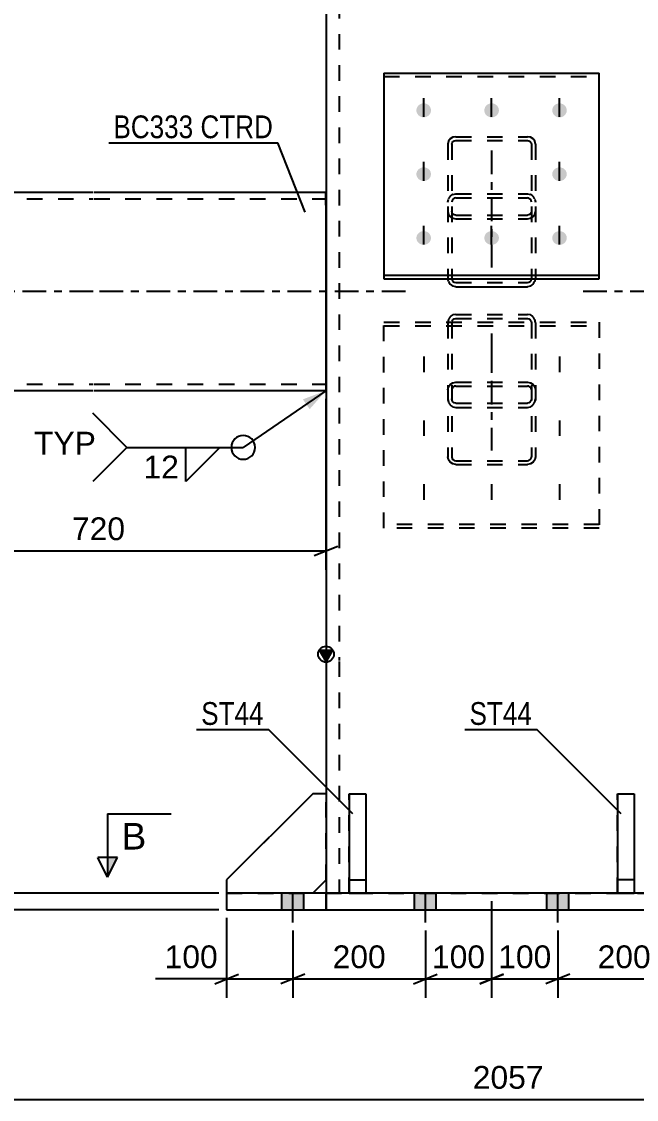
# Model space of a CAD drawing. Header units: millimetres. Extents: x -496 to 256, y -947 to 232.
# Drawn here: x -260.4 to -183, y -25.9 to 109.7 of the extents above; entities that cross this region are included whole.
import ezdxf

# ---------------------------------------------------------------- set-up
doc = ezdxf.new("R2010")
doc.units = ezdxf.units.MM
doc.linetypes.add('DXK_LINE_DOT2', pattern=[3.9198, 1.9599, -1.9599])
doc.linetypes.add('DXK_LINE_DOT3', pattern=[5.9187, 2.979, -0.9799, 0.9799, -0.9799])
doc.styles.add('Arial', font='ARIAL.TTF', dxfattribs={"height": 0.2})
doc.styles.add('Arial Narrow', font='ARIALN.TTF', dxfattribs={"height": 0.2})

# ---------------------------------------------------------------- blocks, each defined once
blk = doc.blocks.new('Part-284932164-8237 - 8231')
at = {"color": 7, "linetype": 'DXK_LINE_DOT2'}
for p, q in [((-219.15, 0), (-219.15, 12.5)), ((-219.15, 12.5), (-217.06, 12.5)), ((-217.06, 12.5), (-217.06, 0)), ((-219.15, 1.67), (-217.06, 1.67)), ((-217.06, 0), (-219.15, 0))]:
    blk.add_line(p, q, dxfattribs=at)
blk = doc.blocks.new('Part-284932164-8232 - 8231')
at = {"color": 2, "linetype": 'Continuous'}
for p, q in [((-279.29, 88.22), (-278.04, 88.22)), ((-269.29, 88.22), (-251.33, 88.22)), ((-251.23, 88.22), (-222.07, 88.22)), ((-222.07, 86.55), (-222.07, 88.22)), ((-222.07, 86.55), (-222.07, 63.22)), ((-251.33, 63.22), (-279.29, 63.22)), ((-222.07, 63.22), (-251.23, 63.22))]:
    blk.add_line(p, q, dxfattribs=at)
at = {"color": 7, "linetype": 'DXK_LINE_DOT2'}
for p, q in [((-279.29, 63.22), (-279.29, 88.22)), ((-278.04, 88.22), (-269.29, 88.22)), ((-279.29, 87.39), (-251.33, 87.38)), ((-251.23, 87.38), (-222.07, 87.38)), ((-222.07, 88.09), (-222.07, 86.55)), ((-279.29, 64.05), (-251.33, 64.05)), ((-251.23, 64.05), (-222.07, 64.05)), ((-222.07, 64.05), (-222.07, 64.11))]:
    blk.add_line(p, q, dxfattribs=at)
at = {"color": 7, "linetype": 'DXK_LINE_DOT3'}
for p, q in [((-251.33, 75.72), (-289.29, 75.72)), ((-212.07, 75.72), (-251.23, 75.72))]:
    blk.add_line(p, q, dxfattribs=at)
blk = doc.blocks.new('Part-284932164-8235 - 8231')
at = {"color": 7, "linetype": 'DXK_LINE_DOT2'}
for p, q in [((-206.66, 72.18), (-206.73, 71.77)), ((-206.23, 71.77), (-206.19, 71.97)), ((-206.19, 71.97), (-206.09, 72.15)), ((-205.73, 72.83), (-206.11, 72.75)), ((-206.09, 72.15), (-205.92, 72.26)), ((-205.92, 72.26), (-205.73, 72.3)), ((-205.73, 72.83), (-196.73, 72.83)), ((-205.73, 72.3), (-196.73, 72.3)), ((-196.35, 72.75), (-196.73, 72.83)), ((-196.73, 72.3), (-196.54, 72.26)), ((-196.54, 72.26), (-196.38, 72.15)), ((-196.38, 72.15), (-196.27, 71.97)), ((-196.27, 71.97), (-196.23, 71.77)), ((-195.73, 71.77), (-195.81, 72.18)), ((-206.73, 71.77), (-206.73, 54.89)), ((-206.23, 71.77), (-206.23, 54.89)), ((-196.23, 71.77), (-196.23, 54.89)), ((-195.73, 71.77), (-195.73, 54.89)), ((-206.66, 63.7), (-206.44, 64.01)), ((-206.44, 64.01), (-206.11, 64.21)), ((-206.11, 64.21), (-205.73, 64.28)), ((-205.92, 63.78), (-206.09, 63.68)), ((-205.73, 63.81), (-205.92, 63.78)), ((-205.73, 64.28), (-196.73, 64.28)), ((-205.73, 63.81), (-196.73, 63.81)), ((-196.73, 64.28), (-196.35, 64.21)), ((-196.54, 63.78), (-196.73, 63.81)), ((-196.38, 63.68), (-196.54, 63.78)), ((-196.35, 64.21), (-196.02, 64.01)), ((-196.02, 64.01), (-195.81, 63.7)), ((-206.73, 63.34), (-206.66, 63.7)), ((-206.19, 63.52), (-206.23, 63.34)), ((-206.09, 63.68), (-206.19, 63.52)), ((-196.27, 63.52), (-196.38, 63.68)), ((-196.23, 63.34), (-196.27, 63.52)), ((-195.81, 63.7), (-195.73, 63.34)), ((-206.73, 62.19), (-206.66, 61.78)), ((-206.19, 61.99), (-206.23, 62.19)), ((-206.09, 61.82), (-206.19, 61.99)), ((-206.11, 61.21), (-205.73, 61.13)), ((-205.92, 61.7), (-206.09, 61.82)), ((-205.73, 61.66), (-205.92, 61.7)), ((-205.73, 61.66), (-196.73, 61.66)), ((-205.73, 61.13), (-196.73, 61.13)), ((-196.54, 61.7), (-196.73, 61.66)), ((-196.73, 61.13), (-196.35, 61.21)), ((-196.38, 61.82), (-196.54, 61.7)), ((-196.27, 61.99), (-196.38, 61.82)), ((-196.23, 62.19), (-196.27, 61.99)), ((-195.81, 61.78), (-195.73, 62.19)), ((-206.66, 54.53), (-206.73, 54.89)), ((-206.44, 54.22), (-206.66, 54.53)), ((-206.23, 54.89), (-206.19, 54.71)), ((-206.19, 54.71), (-206.09, 54.55)), ((-206.09, 54.55), (-205.92, 54.45)), ((-205.92, 54.45), (-205.73, 54.42)), ((-205.73, 54.42), (-196.73, 54.42)), ((-196.73, 54.42), (-196.54, 54.45)), ((-196.54, 54.45), (-196.38, 54.55)), ((-196.38, 54.55), (-196.27, 54.71)), ((-196.27, 54.71), (-196.23, 54.89)), ((-195.81, 54.53), (-196.02, 54.22)), ((-195.73, 54.89), (-195.81, 54.53)), ((-206.11, 54.02), (-206.44, 54.22)), ((-205.73, 53.95), (-206.11, 54.02)), ((-205.73, 53.95), (-196.73, 53.95)), ((-196.35, 54.02), (-196.73, 53.95)), ((-196.02, 54.22), (-196.35, 54.02))]:
    blk.add_line(p, q, dxfattribs=at)
at = {"color": 7, "linetype": 'DXK_LINE_DOT3'}
blk.add_line((-201.23, 70.4), (-201.23, 55.69), dxfattribs=at)
at = {"color": 7, "linetype": 'DXK_LINE_DOT2'}
for centre, start, end in [((-205.69, 71.81), 114.32, 159.2417), ((-196.78, 71.81), 20.7583, 65.68), ((-205.69, 62.15), 200.7583, 245.68), ((-196.78, 62.15), 294.32, 339.2417)]:
    blk.add_arc(centre, 1.03, start, end, dxfattribs=at)
blk = doc.blocks.new('Part-284932164-8236 - 8231')
at = {"color": 2, "linetype": 'Continuous'}
for p, q in [((-167.9, 0), (-234.56, 0)), ((-234.56, 0), (-234.56, -2.08)), ((-222.06, -2.08), (-222.06, 0)), ((-180.4, -2.08), (-180.4, 0)), ((-167.9, -2.08), (-167.9, 0)), ((-234.56, -2.08), (-222.06, -2.08)), ((-222.06, -2.08), (-167.9, -2.08))]:
    blk.add_line(p, q, dxfattribs=at)
at = {"color": 7, "linetype": 'DXK_LINE_DOT2'}
for p, q in [((-222.06, 0), (-222.06, -2.08)), ((-180.4, -2.08), (-180.4, 0))]:
    blk.add_line(p, q, dxfattribs=at)
blk = doc.blocks.new('Part-284932164-8238 - 8231')
at = {"color": 7, "linetype": 'DXK_LINE_DOT2'}
for p, q in [((-185.4, 0), (-185.4, 12.5)), ((-185.4, 12.5), (-183.31, 12.5)), ((-183.31, 12.5), (-183.31, 0)), ((-183.31, 1.67), (-185.4, 1.67)), ((-183.31, 0), (-185.4, 0))]:
    blk.add_line(p, q, dxfattribs=at)
blk = doc.blocks.new('Part-284932164-8239 - 8231')
at = {"color": 2, "linetype": 'Continuous'}
for p, q in [((-219.15, 12.5), (-219.15, 0)), ((-219.15, 12.5), (-217.06, 12.5)), ((-217.06, 12.5), (-217.06, 0)), ((-219.15, 1.67), (-217.06, 1.67)), ((-219.15, 0), (-217.06, 0))]:
    blk.add_line(p, q, dxfattribs=at)
blk = doc.blocks.new('Part-284932164-8240 - 8231')
at = {"color": 2, "linetype": 'Continuous'}
for p, q in [((-185.4, 12.5), (-185.4, 0)), ((-185.4, 12.5), (-183.31, 12.5)), ((-183.31, 12.5), (-183.31, 0)), ((-183.31, 1.67), (-185.4, 1.67)), ((-185.4, 0), (-183.31, 0))]:
    blk.add_line(p, q, dxfattribs=at)
blk = doc.blocks.new('Part-284932164-8243 - 8231')
at = {"color": 2, "linetype": 'Continuous'}
for p, q in [((-223.73, 12.5), (-234.56, 1.67)), ((-222.06, 12.5), (-223.73, 12.5)), ((-222.06, 12.5), (-222.06, 1.67)), ((-234.56, 1.67), (-234.56, 0)), ((-223.73, 0), (-222.06, 1.67))]:
    blk.add_line(p, q, dxfattribs=at)
at = {"color": 7, "linetype": 'DXK_LINE_DOT2'}
blk.add_line((-234.56, 0), (-223.73, 0), dxfattribs=at)
blk = doc.blocks.new('Part-284932164-8244 - 8231')
at = {"color": 7, "linetype": 'DXK_LINE_DOT2'}
for p, q in [((-223.73, 12.5), (-234.56, 1.67)), ((-222.06, 12.5), (-223.73, 12.5)), ((-222.06, 1.67), (-222.06, 12.5)), ((-234.56, 1.67), (-234.56, 0)), ((-223.73, 0), (-222.06, 1.67)), ((-234.56, 0), (-223.73, 0))]:
    blk.add_line(p, q, dxfattribs=at)
blk = doc.blocks.new('Part-284932164-8246 - 8231')
at = {"color": 7, "linetype": 'DXK_LINE_DOT2'}
for p, q in [((-206.11, 95.11), (-206.44, 94.9)), ((-205.73, 95.18), (-206.11, 95.11)), ((-205.73, 95.18), (-196.73, 95.18)), ((-196.35, 95.11), (-196.73, 95.18)), ((-196.02, 94.9), (-196.35, 95.11)), ((-206.66, 94.6), (-206.73, 94.24)), ((-206.73, 94.24), (-206.73, 77.36)), ((-206.44, 94.9), (-206.66, 94.6)), ((-206.23, 94.24), (-206.19, 94.42)), ((-206.23, 94.24), (-206.23, 77.36)), ((-206.19, 94.42), (-206.09, 94.57)), ((-206.09, 94.57), (-205.92, 94.67)), ((-205.92, 94.67), (-205.73, 94.71)), ((-205.73, 94.71), (-196.73, 94.71)), ((-196.73, 94.71), (-196.54, 94.67)), ((-196.54, 94.67), (-196.38, 94.57)), ((-196.38, 94.57), (-196.27, 94.42)), ((-196.27, 94.42), (-196.23, 94.24)), ((-196.23, 94.24), (-196.23, 77.36)), ((-195.81, 94.6), (-196.02, 94.9)), ((-195.73, 94.24), (-195.81, 94.6)), ((-195.73, 94.24), (-195.73, 77.36)), ((-206.73, 86.93), (-206.66, 87.34)), ((-206.19, 87.14), (-206.23, 86.93)), ((-206.09, 87.31), (-206.19, 87.14)), ((-206.11, 87.92), (-205.73, 88)), ((-205.92, 87.43), (-206.09, 87.31)), ((-205.73, 87.47), (-205.92, 87.43)), ((-205.73, 88), (-196.73, 88)), ((-205.73, 87.47), (-196.73, 87.47)), ((-196.73, 88), (-196.35, 87.92)), ((-196.54, 87.43), (-196.73, 87.47)), ((-196.38, 87.31), (-196.54, 87.43)), ((-196.27, 87.14), (-196.38, 87.31)), ((-196.23, 86.93), (-196.27, 87.14)), ((-195.81, 87.34), (-195.73, 86.93)), ((-206.73, 85.78), (-206.66, 85.42)), ((-206.19, 85.6), (-206.23, 85.78)), ((-206.09, 85.45), (-206.19, 85.6)), ((-205.92, 85.35), (-206.09, 85.45)), ((-196.38, 85.45), (-196.54, 85.35)), ((-196.27, 85.6), (-196.38, 85.45)), ((-196.23, 85.78), (-196.27, 85.6)), ((-195.81, 85.42), (-195.73, 85.78)), ((-206.66, 85.42), (-206.44, 85.12)), ((-206.44, 85.12), (-206.11, 84.91)), ((-206.11, 84.91), (-205.73, 84.84)), ((-205.73, 85.31), (-205.92, 85.35)), ((-205.73, 85.31), (-196.73, 85.31)), ((-205.73, 84.84), (-196.73, 84.84)), ((-196.54, 85.35), (-196.73, 85.31)), ((-196.73, 84.84), (-196.35, 84.91)), ((-196.35, 84.91), (-196.02, 85.12)), ((-196.02, 85.12), (-195.81, 85.42)), ((-206.72, 77.29), (-206.73, 77.36)), ((-206.23, 77.36), (-206.19, 77.15)), ((-196.27, 77.15), (-196.23, 77.36)), ((-195.73, 77.36), (-195.75, 77.29)), ((-206.19, 77.15), (-206.09, 76.98)), ((-206.09, 76.98), (-205.92, 76.87)), ((-205.92, 76.87), (-205.73, 76.82)), ((-205.73, 76.82), (-196.73, 76.82)), ((-196.73, 76.82), (-196.54, 76.87)), ((-196.54, 76.87), (-196.38, 76.98)), ((-196.38, 76.98), (-196.27, 77.15))]:
    blk.add_line(p, q, dxfattribs=at)
at = {"color": 7, "linetype": 'DXK_LINE_DOT3'}
blk.add_line((-201.23, 93.43), (-201.23, 78.73), dxfattribs=at)
at = {"color": 2, "linetype": 'Continuous'}
for p, q in [((-206.66, 76.95), (-206.72, 77.29)), ((-205.73, 76.29), (-206.11, 76.37)), ((-205.73, 76.29), (-196.73, 76.29)), ((-196.35, 76.37), (-196.73, 76.29)), ((-195.75, 77.29), (-195.81, 76.95))]:
    blk.add_line(p, q, dxfattribs=at)
at = {"color": 7, "linetype": 'DXK_LINE_DOT2'}
for centre, start, end in [((-205.69, 86.98), 114.32, 159.2417), ((-196.78, 86.98), 20.7583, 65.68)]:
    blk.add_arc(centre, 1.03, start, end, dxfattribs=at)
at = {"color": 2, "linetype": 'Continuous'}
for centre, start, end in [((-205.69, 77.32), 200.7583, 245.68), ((-196.78, 77.32), 294.32, 339.2417)]:
    blk.add_arc(centre, 1.03, start, end, dxfattribs=at)
blk = doc.blocks.new('Part-284932164-8249 - 8231')
at = {"color": 2, "linetype": 'Continuous'}
for p, q in [((-214.77, 103.19), (-214.77, 77.29)), ((-214.77, 103.19), (-187.69, 103.19)), ((-187.69, 77.29), (-187.69, 103.19)), ((-214.77, 77.74), (-187.69, 77.74)), ((-214.77, 77.29), (-187.69, 77.29))]:
    blk.add_line(p, q, dxfattribs=at)
at = {"color": 7, "linetype": 'DXK_LINE_DOT2'}
blk.add_line((-214.77, 102.74), (-187.69, 102.74), dxfattribs=at)
blk = doc.blocks.new('Part-284932164-8250 - 8231')
at = {"color": 7, "linetype": 'DXK_LINE_DOT2'}
for p, q in [((-214.77, 45.93), (-214.77, 71.84)), ((-214.77, 71.84), (-187.69, 71.84)), ((-214.77, 71.38), (-187.69, 71.38)), ((-187.69, 71.84), (-187.69, 45.93)), ((-187.69, 46.39), (-214.77, 46.39)), ((-187.69, 45.93), (-214.77, 45.93))]:
    blk.add_line(p, q, dxfattribs=at)
blk = doc.blocks.new('Part-284932164-8252 - 8231')
at = {"color": 2, "linetype": 'Continuous'}
for p, q in [((-151.23, 88.22), (-180.4, 88.22)), ((-129, 88.22), (-151.13, 88.22)), ((-119, 88.22), (-120.25, 88.22)), ((-180.4, 63.22), (-151.23, 63.22)), ((-151.13, 63.22), (-119, 63.22))]:
    blk.add_line(p, q, dxfattribs=at)
at = {"color": 7, "linetype": 'DXK_LINE_DOT2'}
for p, q in [((-180.4, 63.22), (-180.4, 88.22)), ((-120.25, 88.22), (-129, 88.22)), ((-119, 88.22), (-119, 63.22)), ((-151.23, 87.38), (-180.4, 87.38)), ((-119, 87.38), (-151.13, 87.38)), ((-151.23, 64.05), (-180.4, 64.05)), ((-119, 64.05), (-151.13, 64.05)), ((-180.4, 63.22), (-180.4, 63.22)), ((-180.4, 63.22), (-180.4, 63.22))]:
    blk.add_line(p, q, dxfattribs=at)
at = {"color": 7, "linetype": 'DXK_LINE_DOT3'}
for p, q in [((-151.23, 75.72), (-190.4, 75.72)), ((-109, 75.72), (-151.13, 75.72))]:
    blk.add_line(p, q, dxfattribs=at)
blk = doc.blocks.new('Part-284932164-8286 - 8231')
at = {"linetype": 'Continuous'}
blk.add_hatch(color=2, dxfattribs=at).paths.add_polyline_path([(-222.06, 29.17), (-222.86, 30.57), (-221.26, 30.57)])
at = {"color": 2, "linetype": 'Continuous'}
for p, q in [((-222.06, 119.86), (-222.06, 29.27)), ((-222.06, 29.17), (-222.86, 30.57)), ((-222.86, 30.57), (-221.26, 30.57)), ((-221.26, 30.57), (-222.06, 29.17)), ((-222.06, 29.17), (-222.06, 12.5)), ((-222.06, 1.67), (-222.06, 0))]:
    blk.add_line(p, q, dxfattribs=at)
at = {"color": 7, "linetype": 'DXK_LINE_DOT2'}
for p, q in [((-220.4, 119.86), (-220.4, 29.27)), ((-220.4, 29.17), (-220.4, 0)), ((-222.06, 12.5), (-222.06, 1.67)), ((-222.06, 0), (-180.4, 0))]:
    blk.add_line(p, q, dxfattribs=at)
at = {"color": 2, "linetype": 'Continuous'}
blk.add_circle((-222.06, 30.07), 1, dxfattribs=at)
blk = doc.blocks.new('Bolt-284932164-8287 - 8231')
at = {"linetype": 'Continuous'}
for points in [[(-224.86, 0), (-227.61, 0), (-227.61, -2.08), (-224.86, -2.08)], [(-224.86, 0), (-227.61, 0), (-227.61, -2.08), (-224.86, -2.08)], [(-208.19, 0), (-210.94, 0), (-210.94, -2.08), (-208.19, -2.08)], [(-208.19, 0), (-210.94, 0), (-210.94, -2.08), (-208.19, -2.08)], [(-191.52, 0), (-194.27, 0), (-194.27, -2.08), (-191.52, -2.08)], [(-191.52, 0), (-194.27, 0), (-194.27, -2.08), (-191.52, -2.08)], [(-174.86, 0), (-177.61, 0), (-177.61, -2.08), (-174.86, -2.08)], [(-174.86, 0), (-177.61, 0), (-177.61, -2.08), (-174.86, -2.08)]]:
    blk.add_hatch(color=1, dxfattribs=at).paths.add_polyline_path(points)
at = {"color": 1, "linetype": 'Continuous'}
for p, q in [((-227.61, -2.08), (-227.61, 0)), ((-227.61, -2.08), (-227.61, 0)), ((-226.23, -3.67), (-226.23, 0)), ((-226.23, -3.67), (-226.23, 0)), ((-224.86, -2.08), (-224.86, 0)), ((-224.86, -2.08), (-224.86, 0)), ((-210.94, -2.08), (-210.94, 0)), ((-210.94, -2.08), (-210.94, 0)), ((-209.56, -3.67), (-209.56, 0)), ((-209.56, -3.67), (-209.56, 0)), ((-208.19, -2.08), (-208.19, 0)), ((-208.19, -2.08), (-208.19, 0)), ((-194.27, -2.08), (-194.27, 0)), ((-194.27, -2.08), (-194.27, 0)), ((-192.9, -3.67), (-192.9, 0)), ((-192.9, -3.67), (-192.9, 0)), ((-191.52, -2.08), (-191.52, 0)), ((-191.52, -2.08), (-191.52, 0)), ((-177.61, -2.08), (-177.61, 0)), ((-177.61, -2.08), (-177.61, 0)), ((-176.23, -3.67), (-176.23, 0)), ((-176.23, -3.67), (-176.23, 0)), ((-174.86, -2.08), (-174.86, 0)), ((-174.86, -2.08), (-174.86, 0))]:
    blk.add_line(p, q, dxfattribs=at)
blk = doc.blocks.new('Bolt-284932164-8290 - 8231')
at = {"linetype": 'Continuous'}
for points in [[(-209.77, 97.61), (-209.96, 97.63), (-210.15, 97.69), (-210.31, 97.78), (-210.45, 97.9), (-210.57, 98.05), (-210.65, 98.22), (-210.69, 98.4), (-210.69, 98.59), (-210.65, 98.77), (-210.57, 98.94), (-210.45, 99.09), (-210.31, 99.21), (-210.15, 99.3), (-209.96, 99.36), (-209.77, 99.38), (-209.58, 99.36), (-209.4, 99.3), (-209.23, 99.21), (-209.09, 99.09), (-208.98, 98.94), (-208.9, 98.77), (-208.86, 98.59), (-208.86, 98.4), (-208.9, 98.22), (-208.98, 98.05), (-209.09, 97.9), (-209.23, 97.78), (-209.4, 97.69), (-209.58, 97.63)], [(-201.23, 97.61), (-201.42, 97.63), (-201.6, 97.69), (-201.77, 97.78), (-201.91, 97.9), (-202.03, 98.05), (-202.1, 98.22), (-202.14, 98.4), (-202.14, 98.59), (-202.1, 98.77), (-202.03, 98.94), (-201.91, 99.09), (-201.77, 99.21), (-201.6, 99.3), (-201.42, 99.36), (-201.23, 99.38), (-201.04, 99.36), (-200.86, 99.3), (-200.69, 99.21), (-200.55, 99.09), (-200.44, 98.94), (-200.36, 98.77), (-200.32, 98.59), (-200.32, 98.4), (-200.36, 98.22), (-200.44, 98.05), (-200.55, 97.9), (-200.69, 97.78), (-200.86, 97.69), (-201.04, 97.63)], [(-192.69, 97.61), (-192.88, 97.63), (-193.06, 97.69), (-193.23, 97.78), (-193.37, 97.9), (-193.48, 98.05), (-193.56, 98.22), (-193.6, 98.4), (-193.6, 98.59), (-193.56, 98.77), (-193.48, 98.94), (-193.37, 99.09), (-193.23, 99.21), (-193.06, 99.3), (-192.88, 99.36), (-192.69, 99.38), (-192.5, 99.36), (-192.32, 99.3), (-192.15, 99.21), (-192.01, 99.09), (-191.9, 98.94), (-191.82, 98.77), (-191.78, 98.59), (-191.78, 98.4), (-191.82, 98.22), (-191.9, 98.05), (-192.01, 97.9), (-192.15, 97.78), (-192.32, 97.69), (-192.5, 97.63)], [(-209.77, 89.61), (-209.96, 89.63), (-210.15, 89.68), (-210.31, 89.77), (-210.45, 89.89), (-210.57, 90.04), (-210.65, 90.2), (-210.69, 90.38), (-210.69, 90.56), (-210.65, 90.73), (-210.57, 90.9), (-210.45, 91.04), (-210.31, 91.16), (-210.15, 91.25), (-209.96, 91.31), (-209.77, 91.33), (-209.58, 91.31), (-209.4, 91.25), (-209.23, 91.16), (-209.09, 91.04), (-208.98, 90.9), (-208.9, 90.73), (-208.86, 90.56), (-208.86, 90.38), (-208.9, 90.2), (-208.98, 90.04), (-209.09, 89.89), (-209.23, 89.77), (-209.4, 89.68), (-209.58, 89.63)], [(-192.69, 89.61), (-192.88, 89.63), (-193.06, 89.68), (-193.23, 89.77), (-193.37, 89.89), (-193.48, 90.04), (-193.56, 90.2), (-193.6, 90.38), (-193.6, 90.56), (-193.56, 90.73), (-193.48, 90.9), (-193.37, 91.04), (-193.23, 91.16), (-193.06, 91.25), (-192.88, 91.31), (-192.69, 91.33), (-192.5, 91.31), (-192.32, 91.25), (-192.15, 91.16), (-192.01, 91.04), (-191.9, 90.9), (-191.82, 90.73), (-191.78, 90.56), (-191.78, 90.38), (-191.82, 90.2), (-191.9, 90.04), (-192.01, 89.89), (-192.15, 89.77), (-192.32, 89.68), (-192.5, 89.63)], [(-209.77, 81.58), (-209.96, 81.6), (-210.15, 81.65), (-210.31, 81.74), (-210.45, 81.86), (-210.57, 82.01), (-210.65, 82.17), (-210.69, 82.35), (-210.69, 82.53), (-210.65, 82.71), (-210.57, 82.87), (-210.45, 83.02), (-210.31, 83.14), (-210.15, 83.23), (-209.96, 83.28), (-209.77, 83.3), (-209.58, 83.28), (-209.4, 83.23), (-209.23, 83.14), (-209.09, 83.02), (-208.98, 82.87), (-208.9, 82.71), (-208.86, 82.53), (-208.86, 82.35), (-208.9, 82.17), (-208.98, 82.01), (-209.09, 81.86), (-209.23, 81.74), (-209.4, 81.65), (-209.58, 81.6)], [(-201.23, 81.58), (-201.42, 81.6), (-201.6, 81.65), (-201.77, 81.74), (-201.91, 81.86), (-202.03, 82.01), (-202.1, 82.17), (-202.14, 82.35), (-202.14, 82.53), (-202.1, 82.71), (-202.03, 82.87), (-201.91, 83.02), (-201.77, 83.14), (-201.6, 83.23), (-201.42, 83.28), (-201.23, 83.3), (-201.04, 83.28), (-200.86, 83.23), (-200.69, 83.14), (-200.55, 83.02), (-200.44, 82.87), (-200.36, 82.71), (-200.32, 82.53), (-200.32, 82.35), (-200.36, 82.17), (-200.44, 82.01), (-200.55, 81.86), (-200.69, 81.74), (-200.86, 81.65), (-201.04, 81.6)], [(-192.69, 81.58), (-192.88, 81.6), (-193.06, 81.65), (-193.23, 81.74), (-193.37, 81.86), (-193.48, 82.01), (-193.56, 82.17), (-193.6, 82.35), (-193.6, 82.53), (-193.56, 82.71), (-193.48, 82.87), (-193.37, 83.02), (-193.23, 83.14), (-193.06, 83.23), (-192.88, 83.28), (-192.69, 83.3), (-192.5, 83.28), (-192.32, 83.23), (-192.15, 83.14), (-192.01, 83.02), (-191.9, 82.87), (-191.82, 82.71), (-191.78, 82.53), (-191.78, 82.35), (-191.82, 82.17), (-191.9, 82.01), (-192.01, 81.86), (-192.15, 81.74), (-192.32, 81.65), (-192.5, 81.6)]]:
    blk.add_hatch(color=1, dxfattribs=at).paths.add_polyline_path(points)
at = {"color": 1, "linetype": 'Continuous'}
for p, q in [((-209.77, 97.67), (-209.77, 100.03)), ((-201.23, 97.67), (-201.23, 100.03)), ((-192.69, 97.67), (-192.69, 100.03)), ((-209.77, 89.64), (-209.77, 92.01)), ((-192.69, 89.64), (-192.69, 92.01)), ((-209.77, 81.61), (-209.77, 83.98)), ((-201.23, 81.61), (-201.23, 83.98)), ((-192.69, 81.61), (-192.69, 83.98))]:
    blk.add_line(p, q, dxfattribs=at)
blk = doc.blocks.new('Bolt-284932164-8291 - 8231')
at = {"color": 1, "linetype": 'DXK_LINE_DOT2'}
for p, q in [((-209.77, 67.51), (-209.77, 65.15)), ((-201.23, 67.51), (-201.23, 65.15)), ((-192.69, 67.51), (-192.69, 65.15)), ((-209.77, 59.49), (-209.77, 57.12)), ((-192.69, 59.49), (-192.69, 57.12)), ((-209.77, 51.46), (-209.77, 49.09)), ((-201.23, 51.46), (-201.23, 49.09)), ((-192.69, 51.46), (-192.69, 49.09))]:
    blk.add_line(p, q, dxfattribs=at)
blk = doc.blocks.new('StraightDimension-284932164-9230 - 8231')
at = {"color": 7, "linetype": 'Continuous'}
for p, q in [((-222.07, 62.22), (-222.07, 40.67)), ((-279.29, 52.16), (-279.29, 40.67)), ((-277.79, 43.67), (-280.79, 42.47)), ((-223.57, 42.47), (-220.57, 43.67)), ((-279.29, 43.07), (-222.07, 43.07))]:
    blk.add_line(p, q, dxfattribs=at)
at = {"color": 0}
blk.add_wipeout([(-246.75, 43.82), (-246.75, 48.02), (-254.62, 48.02), (-254.62, 43.82)], dxfattribs=at)
at = {"color": 3, "style": 'Arial'}
blk.add_text('720', height=2.865, dxfattribs=at).set_placement((-254.02, 44.42))
blk = doc.blocks.new('StraightDimension-284932164-9124 - 8231')
at = {"color": 7, "linetype": 'Continuous'}
blk.add_line((-235.56, 0), (-316.29, 0), dxfattribs=at)
blk = doc.blocks.new('StraightDimension-284932164-8929 - 8231')
at = {"color": 7, "linetype": 'Continuous'}
for p, q in [((-192.9, -4.67), (-192.9, -13.18)), ((-176.23, -4.67), (-176.23, -13.18)), ((-191.4, -10.18), (-194.4, -11.38)), ((-192.9, -10.78), (-176.23, -10.78)), ((-177.73, -11.38), (-174.73, -10.18))]:
    blk.add_line(p, q, dxfattribs=at)
at = {"color": 0}
blk.add_wipeout([(-180.63, -10.03), (-180.63, -5.83), (-188.5, -5.83), (-188.5, -10.03)], dxfattribs=at)
at = {"color": 3, "style": 'Arial'}
blk.add_text('200', height=2.865, dxfattribs=at).set_placement((-187.9, -9.43))
blk = doc.blocks.new('StraightDimension-284932164-8930 - 8231')
at = {"color": 7, "linetype": 'Continuous'}
for p, q in [((-201.23, -1), (-201.23, -13.18)), ((-192.9, -4.67), (-192.9, -13.18)), ((-202.73, -11.38), (-199.73, -10.18)), ((-201.23, -10.78), (-192.9, -10.78)), ((-191.4, -10.18), (-194.4, -11.38))]:
    blk.add_line(p, q, dxfattribs=at)
at = {"color": 0}
blk.add_wipeout([(-193.13, -10.03), (-193.13, -5.83), (-201, -5.83), (-201, -10.03)], dxfattribs=at)
at = {"color": 3, "style": 'Arial'}
blk.add_text('100', height=2.865, dxfattribs=at).set_placement((-200.4, -9.43))
blk = doc.blocks.new('StraightDimension-284932164-8931 - 8231')
at = {"color": 7, "linetype": 'Continuous'}
for p, q in [((-201.23, -1), (-201.23, -13.18)), ((-209.56, -4.67), (-209.56, -13.18)), ((-211.06, -11.38), (-208.06, -10.18)), ((-209.56, -10.78), (-201.23, -10.78)), ((-199.73, -10.18), (-202.73, -11.38))]:
    blk.add_line(p, q, dxfattribs=at)
at = {"color": 0}
blk.add_wipeout([(-201.46, -10.03), (-201.46, -5.83), (-209.33, -5.83), (-209.33, -10.03)], dxfattribs=at)
at = {"color": 3, "style": 'Arial'}
blk.add_text('100', height=2.865, dxfattribs=at).set_placement((-208.73, -9.43))
blk = doc.blocks.new('StraightDimension-284932164-8932 - 8231')
at = {"color": 7, "linetype": 'Continuous'}
for p, q in [((-226.23, -4.67), (-226.23, -13.18)), ((-209.56, -4.67), (-209.56, -13.18)), ((-224.73, -10.18), (-227.73, -11.38)), ((-226.23, -10.78), (-209.56, -10.78)), ((-211.06, -11.38), (-208.06, -10.18))]:
    blk.add_line(p, q, dxfattribs=at)
at = {"color": 0}
blk.add_wipeout([(-213.96, -10.03), (-213.96, -5.83), (-221.83, -5.83), (-221.83, -10.03)], dxfattribs=at)
at = {"color": 3, "style": 'Arial'}
blk.add_text('200', height=2.865, dxfattribs=at).set_placement((-221.23, -9.43))
blk = doc.blocks.new('StraightDimension-284932164-8933 - 8231')
at = {"color": 7, "linetype": 'Continuous'}
for p, q in [((-234.56, -3.08), (-234.56, -13.18)), ((-226.23, -4.67), (-226.23, -13.18)), ((-234.56, -10.78), (-243.49, -10.78)), ((-234.56, -10.78), (-243.49, -10.78)), ((-236.06, -11.38), (-233.06, -10.18)), ((-234.56, -10.78), (-226.23, -10.78)), ((-224.73, -10.18), (-227.73, -11.38))]:
    blk.add_line(p, q, dxfattribs=at)
at = {"color": 0}
blk.add_wipeout([(-235.09, -10.03), (-235.09, -5.83), (-242.96, -5.83), (-242.96, -10.03)], dxfattribs=at)
at = {"color": 3, "style": 'Arial'}
blk.add_text('100', height=2.865, dxfattribs=at).set_placement((-242.36, -9.43))
blk = doc.blocks.new('StraightDimension-284932164-9019 - 8231')
at = {"color": 7, "linetype": 'Continuous'}
blk.add_line((-281.38, -25.95), (-116.92, -25.95), dxfattribs=at)
at = {"color": 0}
blk.add_wipeout([(-194.1, -25.2), (-194.1, -21), (-204.2, -21), (-204.2, -25.2)], dxfattribs=at)
at = {"color": 3, "style": 'Arial'}
blk.add_text('2057', height=2.865, dxfattribs=at).set_placement((-203.6, -24.6))
blk = doc.blocks.new('StraightDimension-284932164-9038 - 8231')
at = {"color": 7, "linetype": 'Continuous'}
for p, q in [((-297.77, 61.66), (-298.97, 64.66)), ((-280.29, 63.16), (-308.56, 63.16)), ((-298.37, -2.08), (-298.37, 63.16)), ((-298.97, -0.58), (-297.77, -3.58)), ((-235.56, -2.08), (-301.89, -2.08))]:
    blk.add_line(p, q, dxfattribs=at)
at = {"color": 0}
blk.add_wipeout([(-299.12, 35.59), (-303.32, 35.59), (-303.32, 25.49), (-299.12, 25.49)], dxfattribs=at)
at = {"color": 3, "style": 'Arial'}
blk.add_text('4661', height=2.865, rotation=90.0002, dxfattribs=at).set_placement((-299.72, 26.09))
at = {"color": 0, "linetype": 'Continuous'}
for points in [[(-299.07, 63.76), (-299.07, 67.96), (-309.16, 67.96), (-309.16, 63.76)], [(-299.07, -1.48), (-299.07, 2.72), (-302.49, 2.72), (-302.49, -1.48)]]:
    blk.add_wipeout(points, dxfattribs=at)
at = {"color": 3, "linetype": 'Continuous', "style": 'Arial'}
for s, height, p in [('4661', 2.865, (-308.56, 64.36)), ('0', 2.87, (-301.89, -0.88))]:
    blk.add_text(s, height=height, dxfattribs=at).set_placement(p)
blk = doc.blocks.new('StraightDimension-284932164-9125 - 8231')
at = {"color": 7, "linetype": 'Continuous'}
for p, q in [((-314.04, 1.5), (-312.84, -1.5)), ((-235.56, 0), (-316.29, 0)), ((-313.44, -2.08), (-313.44, 0)), ((-312.84, -3.58), (-314.04, -0.58)), ((-235.56, -2.08), (-316.29, -2.08)), ((-313.44, -2.08), (-313.44, -8.78)), ((-313.44, -2.08), (-313.44, -8.78))]:
    blk.add_line(p, q, dxfattribs=at)
at = {"color": 0}
blk.add_wipeout([(-314.19, -2.61), (-318.39, -2.61), (-318.39, -8.26), (-314.19, -8.26)], dxfattribs=at)
at = {"color": 3, "style": 'Arial'}
blk.add_text('25', height=2.865, rotation=90.0002, dxfattribs=at).set_placement((-314.79, -7.66))
blk = doc.blocks.new('StraightDimension-284932164-9223 - 8231')
at = {"color": 7, "linetype": 'Continuous'}
blk.add_line((-235.56, -2.08), (-327.47, -2.08), dxfattribs=at)
blk = doc.blocks.new('WeldMark-284932164-9343 - 8231')
at = {"linetype": 'Continuous'}
blk.add_hatch(color=30, dxfattribs=at).paths.add_polyline_path([(-224.97, 62.14), (-222.07, 63.22), (-224.12, 60.9)])
at = {"color": 30, "linetype": 'Continuous'}
for p in [(-222.07, 63.22), (-247.12, 56.09)]:
    blk.add_line(p, (-232.47, 56.09), dxfattribs=at)
at = {"color": 3, "linetype": 'Continuous'}
for p, q in [((-247.12, 56.09), (-251.4, 60.38)), ((-247.12, 56.09), (-251.4, 51.81)), ((-239.71, 56.09), (-235.43, 56.09))]:
    blk.add_line(p, q, dxfattribs=at)
for start, end in [(90, 270), (270, 90)]:
    blk.add_arc((-232.47, 56.09), 1.5, start, end, dxfattribs=at)
at = {"color": 0}
blk.add_wipeout([(-240.37, 51.99), (-240.37, 55.39), (-245.22, 55.39), (-245.22, 51.99)], dxfattribs=at)
at = {"color": 3, "linetype": 'Continuous'}
for p, q in [((-235.43, 56.09), (-239.71, 51.81)), ((-239.71, 51.81), (-239.71, 56.09))]:
    blk.add_line(p, q, dxfattribs=at)
at = {"color": 3, "style": 'Arial'}
blk.add_text('12', height=2.865, dxfattribs=at).set_placement((-245.02, 52.19))
at = {"color": 0, "linetype": 'Continuous'}
blk.add_wipeout([(-251.02, 55.19), (-251.02, 58.19), (-258.79, 58.19), (-258.79, 55.19)], dxfattribs=at)
blk.add_wipeout([(-251.02, 55.19), (-251.02, 58.19), (-258.79, 58.19), (-258.79, 55.19)], dxfattribs=at)
at = {"color": 3, "linetype": 'Continuous', "style": 'Arial'}
blk.add_text('TYP', height=2.865, dxfattribs=at).set_placement((-258.79, 55.19))
blk = doc.blocks.new('SectionMark-284932164-9625 - 8231')
at = {"linetype": 'Continuous'}
for points in [[(-249.53, 4.5), (-248.28, 4.5), (-249.53, 2)], [(-158.69, 4.5), (-157.44, 4.5), (-157.44, 2)]]:
    blk.add_hatch(color=6, dxfattribs=at).paths.add_polyline_path(points)
at = {"color": 6, "linetype": 'Continuous'}
for p, q in [((-249.53, 10), (-241.53, 10)), ((-249.53, 10), (-249.53, 2)), ((-157.44, 10), (-165.44, 10)), ((-157.44, 10), (-157.44, 2)), ((-249.53, 2), (-250.78, 4.5)), ((-248.28, 4.5), (-250.78, 4.5)), ((-249.53, 2), (-248.28, 4.5)), ((-158.69, 4.5), (-156.19, 4.5)), ((-157.44, 2), (-158.69, 4.5)), ((-156.19, 4.5), (-157.44, 2))]:
    blk.add_line(p, q, dxfattribs=at)
at = {"color": 0, "linetype": 'Continuous'}
for points in [[(-244.67, 5.5), (-244.67, 9), (-247.78, 9), (-247.78, 5.5)], [(-159.19, 5.5), (-159.19, 9), (-162.3, 9), (-162.3, 5.5)]]:
    blk.add_wipeout(points, dxfattribs=at)
at = {"color": 3, "linetype": 'Continuous', "style": 'Arial'}
for p in [(-247.78, 5.5), (-162.3, 5.5)]:
    blk.add_text('B', height=3.34, dxfattribs=at).set_placement(p)
blk = doc.blocks.new('Mark-284932164-9176 - 8231')
at = {"color": 0}
blk.add_wipeout([(-229.91, 21.18), (-229.91, 24.18), (-237.76, 24.18), (-237.76, 21.18)], dxfattribs=at)
blk.add_wipeout([(-229.91, 21.18), (-229.91, 24.18), (-237.76, 24.18), (-237.76, 21.18)], dxfattribs=at)
at = {"color": 30, "linetype": 'Continuous'}
for p in [(-238.36, 20.58), (-218.7, 9.98)]:
    blk.add_line(p, (-229.31, 20.58), dxfattribs=at)
at = {"color": 3, "style": 'Arial Narrow'}
blk.add_text('ST44', height=2.863, dxfattribs=at).set_placement((-237.76, 21.18))
blk = doc.blocks.new('Mark-284932164-9179 - 8231')
at = {"color": 0}
blk.add_wipeout([(-196.16, 21.18), (-196.16, 24.18), (-204.01, 24.18), (-204.01, 21.18)], dxfattribs=at)
blk.add_wipeout([(-196.16, 21.18), (-196.16, 24.18), (-204.01, 24.18), (-204.01, 21.18)], dxfattribs=at)
at = {"color": 30, "linetype": 'Continuous'}
for p in [(-204.61, 20.58), (-184.95, 9.98)]:
    blk.add_line(p, (-195.56, 20.58), dxfattribs=at)
at = {"color": 3, "style": 'Arial Narrow'}
blk.add_text('ST44', height=2.863, dxfattribs=at).set_placement((-204.01, 21.18))
blk = doc.blocks.new('Mark-284932164-9416 - 8231')
at = {"color": 0}
for points in [[(-238.75, 94.99), (-238.75, 97.99), (-248.8, 97.99), (-248.8, 94.99)], [(-228.72, 94.99), (-228.72, 97.99), (-237.85, 97.99), (-237.85, 94.99)]]:
    blk.add_wipeout(points, dxfattribs=at)
for points in [[(-238.75, 94.99), (-238.75, 97.99), (-248.8, 97.99), (-248.8, 94.99)], [(-228.72, 94.99), (-228.72, 97.99), (-237.85, 97.99), (-237.85, 94.99)]]:
    blk.add_wipeout(points, dxfattribs=at)
at = {"color": 30, "linetype": 'Continuous'}
for p in [(-249.4, 94.39), (-224.69, 85.67)]:
    blk.add_line(p, (-228.12, 94.39), dxfattribs=at)
at = {"color": 3, "style": 'Arial Narrow'}
for s, p in [('BC333', (-248.8, 94.99)), ('CTRD', (-237.85, 94.99))]:
    blk.add_text(s, height=2.863, dxfattribs=at).set_placement(p)

msp = doc.modelspace()

# ---------------------------------------------------------------- block references
for name in ['Part-284932164-8286 - 8231', 'Part-284932164-8249 - 8231', 'Bolt-284932164-8290 - 8231', 'Part-284932164-8246 - 8231', 'Part-284932164-8232 - 8231', 'Part-284932164-8252 - 8231', 'Part-284932164-8235 - 8231', 'Part-284932164-8250 - 8231', 'Bolt-284932164-8291 - 8231', 'Part-284932164-8243 - 8231', 'Part-284932164-8244 - 8231', 'Part-284932164-8237 - 8231', 'Part-284932164-8239 - 8231', 'Part-284932164-8238 - 8231', 'Part-284932164-8240 - 8231', 'Part-284932164-8236 - 8231', 'Bolt-284932164-8287 - 8231', 'StraightDimension-284932164-8929 - 8231']:
    msp.add_blockref(name, (0, 0))

# ---------------------------------------------------------------- next in the draw order: block references
for name in ['StraightDimension-284932164-9230 - 8231', 'StraightDimension-284932164-8930 - 8231']:
    msp.add_blockref(name, (0, 0))

# ---------------------------------------------------------------- next in the draw order: block references
for name in ['StraightDimension-284932164-9124 - 8231', 'StraightDimension-284932164-8931 - 8231']:
    msp.add_blockref(name, (0, 0))

# ---------------------------------------------------------------- next in the draw order: block references
msp.add_blockref('StraightDimension-284932164-8932 - 8231', (0, 0))

# ---------------------------------------------------------------- next in the draw order: block references
msp.add_blockref('StraightDimension-284932164-8933 - 8231', (0, 0))

# ---------------------------------------------------------------- next in the draw order: block references
msp.add_blockref('StraightDimension-284932164-9019 - 8231', (0, 0))

# ---------------------------------------------------------------- next in the draw order: block references
msp.add_blockref('StraightDimension-284932164-9038 - 8231', (0, 0))

# ---------------------------------------------------------------- next in the draw order: block references
msp.add_blockref('StraightDimension-284932164-9125 - 8231', (0, 0))

# ---------------------------------------------------------------- next in the draw order: block references
msp.add_blockref('StraightDimension-284932164-9223 - 8231', (0, 0))

# ---------------------------------------------------------------- next in the draw order: block references
for name in ['Mark-284932164-9416 - 8231', 'WeldMark-284932164-9343 - 8231', 'SectionMark-284932164-9625 - 8231']:
    msp.add_blockref(name, (0, 0))

# ---------------------------------------------------------------- next in the draw order: block references
for name in ['Mark-284932164-9176 - 8231', 'Mark-284932164-9179 - 8231']:
    msp.add_blockref(name, (0, 0))

doc.saveas('drawing.dxf')
